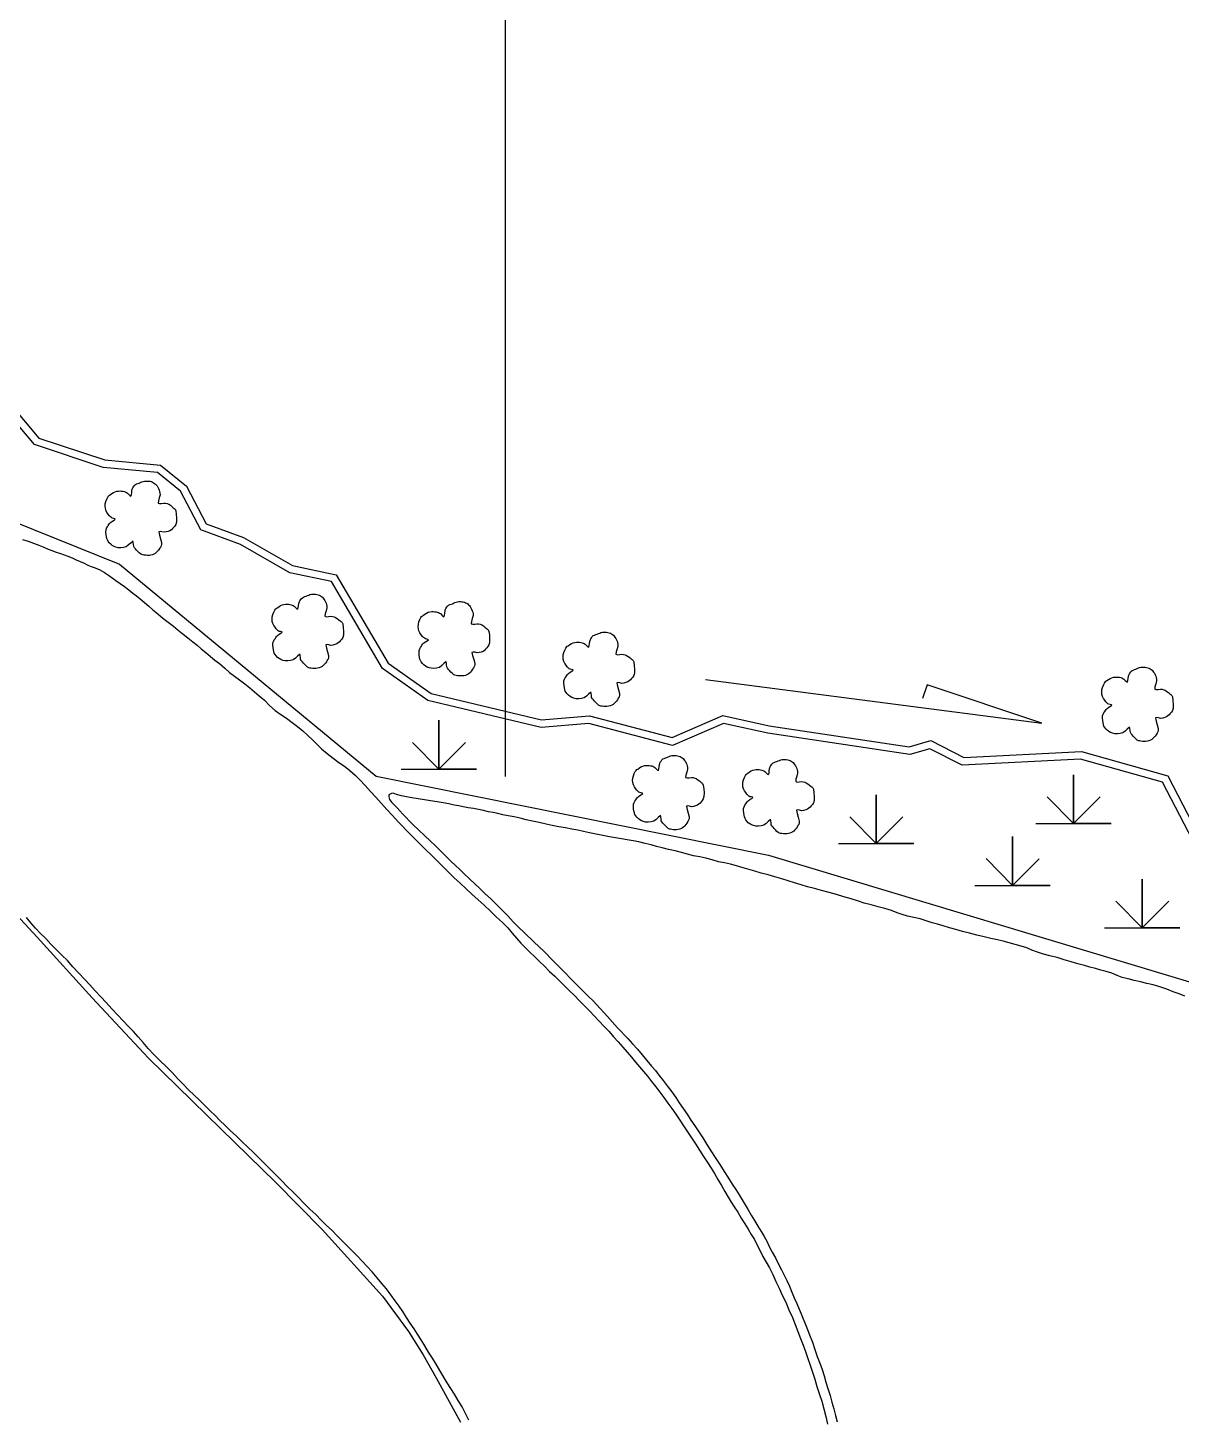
# Model space of a CAD drawing. Header units: millimetres. Extents: x 733975 to 738430, y 7821792 to 7824942.
# Drawn here: x 736810 to 737270, y 7823233 to 7823789 of the extents above; entities that cross this region are included whole.
import ezdxf

# ---------------------------------------------------------------- set-up
doc = ezdxf.new("R2010")
doc.units = ezdxf.units.MM
doc.linetypes.add('CONTINUO', pattern=[0])
for name, color, linetype in [('0114001021', 1, 'Continuous'), ('0114001021037', 5, 'Continuous'), ('0114001021038', 5, 'Continuous'), ('0114001021047', 5, 'Continuous'), ("CURSOS_D'AGUA", 174, 'Continuous'), ('MALHA', 8, 'Continuous'), ('MARGEM', 5, 'Continuous'), ('MATO', 3, 'Continuous'), ('NÃO PLANTOU', 3, 'Continuous')]:
    doc.layers.add(name, color=color, linetype=linetype)

# ---------------------------------------------------------------- blocks, each defined once
blk = doc.blocks.new('Vegetação Brejo')
at = {"layer": 'MARGEM', "color": 54, "linetype": 'CONTINUO'}
for p, q in [((30072.76, 13774.94), (30072.76, 13797.29)), ((30072.76, 13797.29), (30072.76, 13774.94)), ((30072.76, 13774.94), (30060.66, 13787.2)), ((30060.66, 13787.2), (30072.76, 13774.94)), ((30072.76, 13774.94), (30084.95, 13787.15)), ((30084.95, 13787.15), (30072.76, 13774.94)), ((30055.5, 13774.94), (30072.76, 13774.94)), ((30072.76, 13774.94), (30090.02, 13774.94)), ((30090.02, 13774.94), (30072.76, 13774.94)), ((30072.76, 13774.94), (30072.76, 13774.94))]:
    blk.add_line(p, q, dxfattribs=at)

msp = doc.modelspace()

# ---------------------------------------------------------------- linework, layer by layer
at = {"layer": '0114001021', "ltscale": 80}
msp.add_lwpolyline([(736802.96, 7823592.25), (736846.1, 7823574.75), (736948.61, 7823490.27), (737105.1, 7823458.76), (737278.42, 7823406.66), (737285.74, 7823396.52), (737289.27, 7823392.26), (737290.88, 7823390.11), (737292.46, 7823387.84), (737293.88, 7823385.34), (737294.02, 7823385.05), (737302.56, 7823373.21), (737329.42, 7823311.86), (737343.58, 7823264.31), (737352.68, 7823214.62)], dxfattribs=at)
at = {"layer": '0114001021037'}
for points in [[(736807.52, 7823584.67), (736809.76, 7823583.95), (736811.79, 7823583.17), (736813.98, 7823582.32), (736815.95, 7823581.52), (736817.71, 7823580.82), (736819.18, 7823580.23), (736820.94, 7823579.59), (736822.56, 7823579.04), (736824.05, 7823578.51), (736825.57, 7823577.94), (736827.23, 7823577.28), (736828.92, 7823576.51), (736830.43, 7823575.86), (736832.03, 7823575.15), (736833.52, 7823574.45), (736834.9, 7823573.85), (736836.5, 7823573.28), (736838.29, 7823572.48), (736840.12, 7823571.45), (736841.77, 7823570.42), (736843.26, 7823569.39), (736844.75, 7823568.32), (736846.43, 7823567.13), (736848.11, 7823565.88), (736849.86, 7823564.55), (736851.47, 7823563.23), (736852.89, 7823562.16), (736854.41, 7823560.97), (736856.12, 7823559.55), (736857.88, 7823557.99), (736859.52, 7823556.59), (736861.39, 7823555.02), (736863.48, 7823553.29), (736865.62, 7823551.68), (736867.66, 7823550.04), (736869.59, 7823548.47), (736871.56, 7823546.94), (736873.48, 7823545.37), (736875.44, 7823543.89), (736877.13, 7823542.45), (736878.8, 7823541.03), (736880.57, 7823539.54), (736882.49, 7823537.93), (736884.21, 7823536.57), (736886.04, 7823535.16), (736888.12, 7823533.37), (736890.09, 7823531.61), (736892, 7823530.15), (736894, 7823528.73), (736896.11, 7823527.15), (736898.18, 7823525.47), (736900.04, 7823523.9), (736901.92, 7823522.33), (736903.95, 7823520.52), (736906.02, 7823518.48), (736908.23, 7823516.49), (736910.52, 7823514.86), (736912.82, 7823513.34), (736915.07, 7823511.71), (736917.21, 7823510.05), (736919.26, 7823508.29), (736921.24, 7823506.47), (736923.11, 7823504.72), (736924.87, 7823502.97), (736926.78, 7823501.17), (736928.98, 7823499.24), (736931.41, 7823497.42), (736933.72, 7823495.76), (736935.89, 7823494.23), (736938.07, 7823492.54), (736940.16, 7823490.66), (736942.09, 7823488.78), (736944.19, 7823486.57), (736946.25, 7823484.22), (736948.4, 7823481.84), (736952.76, 7823476.99), (736955.03, 7823474.52), (736957.29, 7823472.03), (736962.11, 7823467.2), (736966.91, 7823462.37), (736972.12, 7823457.3), (736974.75, 7823454.69), (736977.31, 7823452.16), (736979.73, 7823449.79), (736982.07, 7823447.55), (736984.4, 7823445.43), (736986.77, 7823443.2), (736989.22, 7823441.01), (736991.72, 7823438.77), (736994.13, 7823436.4), (736996.52, 7823434.1), (736998.91, 7823431.93), (737001.13, 7823429.81), (737002.88, 7823427.63), (737004.54, 7823425.66), (737006.33, 7823423.71), (737008.17, 7823421.87), (737009.94, 7823420.08), (737011.81, 7823418.22), (737013.67, 7823416.39), (737015.69, 7823414.47), (737017.78, 7823412.43), (737019.8, 7823410.48), (737021.73, 7823408.61), (737023.74, 7823406.69), (737025.66, 7823404.71), (737027.65, 7823402.75), (737029.59, 7823400.81), (737031.58, 7823398.81), (737033.62, 7823396.74), (737035.59, 7823394.67), (737037.55, 7823392.59), (737039.54, 7823390.51), (737041.49, 7823388.44), (737043.3, 7823386.34), (737045.13, 7823384.28), (737046.93, 7823382.24), (737048.73, 7823380.23), (737050.42, 7823378.17), (737052.02, 7823376.23), (737053.58, 7823374.39), (737055.2, 7823372.54), (737056.84, 7823370.59), (737058.47, 7823368.48), (737060.1, 7823366.34), (737061.7, 7823364.3), (737063.36, 7823362.14), (737064.92, 7823359.93), (737066.48, 7823357.71), (737068.09, 7823355.45), (737069.7, 7823353.14), (737071.25, 7823350.78), (737072.82, 7823348.46), (737074.43, 7823346.07), (737076.03, 7823343.64), (737077.63, 7823341.09), (737079.22, 7823338.59), (737080.78, 7823336.21), (737082.19, 7823334.01), (737083.56, 7823331.8), (737084.92, 7823329.44), (737086.34, 7823327.06), (737087.74, 7823324.69), (737089.07, 7823322.4), (737090.19, 7823320.43), (737091.46, 7823318.51), (737092.82, 7823316.38), (737094.22, 7823314.08), (737095.6, 7823311.82), (737096.93, 7823309.6), (737098.25, 7823307.52), (737099.46, 7823305.45), (737100.6, 7823303.28), (737101.72, 7823301.04), (737102.88, 7823298.73), (737104.18, 7823296.5), (737105.46, 7823294.17), (737106.82, 7823291.61), (737108.09, 7823288.82), (737109.32, 7823286.08), (737110.59, 7823283.38), (737111.96, 7823280.51), (737113.27, 7823277.41), (737114.62, 7823274.4), (737115.75, 7823271.56), (737116.84, 7823268.83), (737117.91, 7823266.08), (737118.93, 7823263.43), (737119.88, 7823260.83), (737120.84, 7823258.12), (737121.75, 7823255.4), (737122.7, 7823252.66), (737123.58, 7823249.78), (737124.45, 7823246.92), (737125.37, 7823244.08), (737126.33, 7823241.1), (737127.2, 7823238.03), (737127.94, 7823234.94), (737128.63, 7823231.86)], [(736985.49, 7823233.46), (736984.15, 7823236.14), (736982.84, 7823238.77), (736981.32, 7823241.33), (736979.78, 7823243.78), (736978.37, 7823246.1), (736976.95, 7823248.4), (736973.98, 7823253.28), (736972.49, 7823255.8), (736971.03, 7823258.16), (736969.5, 7823260.53), (736967.93, 7823263.08), (736966.46, 7823265.55), (736965.11, 7823267.74), (736963.69, 7823269.91), (736962.17, 7823272.17), (736960.71, 7823274.43), (736959.19, 7823276.75), (736957.72, 7823278.91), (736956.15, 7823281.09), (736954.42, 7823283.45), (736952.64, 7823285.78), (736950.89, 7823288.03), (736948.96, 7823290.25), (736946.92, 7823292.57), (736944.91, 7823294.76), (736942.96, 7823296.91), (736940.97, 7823299), (736938.99, 7823301.02), (736937.05, 7823303.05), (736935.05, 7823305.04), (736933, 7823307.01), (736930.95, 7823309.05), (736928.79, 7823311.13), (736926.62, 7823313.26), (736924.46, 7823315.45), (736922.15, 7823317.66), (736919.75, 7823320.05), (736917.45, 7823322.35), (736915.26, 7823324.54), (736913.1, 7823326.71), (736910.91, 7823328.93), (736908.65, 7823331.17), (736906.39, 7823333.4), (736904.13, 7823335.62), (736901.87, 7823337.9), (736899.61, 7823340.21), (736897.28, 7823342.45), (736894.96, 7823344.62), (736892.69, 7823346.82), (736890.48, 7823348.85), (736888.3, 7823350.96), (736886.22, 7823353.01), (736884.29, 7823354.93), (736882.33, 7823356.87), (736880.25, 7823358.93), (736878.1, 7823361.05), (736875.92, 7823363.13), (736873.73, 7823365.24), (736871.54, 7823367.43), (736869.35, 7823369.74), (736867.16, 7823372.16), (736864.82, 7823374.46), (736862.33, 7823376.82), (736859.9, 7823379.25), (736857.61, 7823381.74), (736855.54, 7823384.11), (736853.63, 7823386.34), (736851.72, 7823388.45), (736849.71, 7823390.47), (736847.59, 7823392.73), (736845.4, 7823395.12), (736843.15, 7823397.55), (736840.85, 7823399.97), (736838.66, 7823402.34), (736836.51, 7823404.68), (736834.38, 7823407), (736832.19, 7823409.37), (736829.91, 7823411.76), (736827.57, 7823414.21), (736825.4, 7823416.71), (736823.19, 7823418.92), (736820.99, 7823421.08), (736818.81, 7823423.27), (736816.8, 7823425.5), (736814.7, 7823427.55), (736812.59, 7823429.72), (736810.79, 7823431.81), (736809, 7823433.87)]]:
    msp.add_lwpolyline(points, dxfattribs=at)
at = {"layer": '0114001021038'}
msp.add_lwpolyline([(737271.24, 7823402.52), (737268.92, 7823403.44), (737266.61, 7823404.31), (737264.02, 7823405.27), (737261.27, 7823406.2), (737258.54, 7823407.03), (737256.04, 7823407.63), (737253.46, 7823408.24), (737250.97, 7823408.85), (737248.61, 7823409.4), (737246.21, 7823409.99), (737244.16, 7823410.74), (737242.1, 7823411.67), (737239.88, 7823412.36), (737237.7, 7823412.96), (737235.51, 7823413.56), (737233.33, 7823414.14), (737231.19, 7823414.75), (737228.58, 7823415.4), (737225.83, 7823416.23), (737223.02, 7823417.02), (737220.24, 7823417.93), (737217.4, 7823418.67), (737214.77, 7823419.35), (737212.46, 7823420.1), (737210.23, 7823420.93), (737208.12, 7823421.76), (737205.93, 7823422.44), (737203.58, 7823423.12), (737201.07, 7823423.82), (737198.72, 7823424.42), (737196.41, 7823424.99), (737193.87, 7823425.59), (737191.13, 7823426.14), (737188.2, 7823426.81), (737185.32, 7823427.6), (737182.54, 7823428.32), (737179.87, 7823429.09), (737177.26, 7823429.85), (737174.8, 7823430.62), (737172.52, 7823431.25), (737170.39, 7823431.84), (737168, 7823432.57), (737165.56, 7823433.32), (737163.11, 7823433.94), (737160.59, 7823434.46), (737158.42, 7823435.05), (737156.43, 7823435.79), (737154.11, 7823436.69), (737151.5, 7823437.45), (737148.8, 7823438.22), (737146.04, 7823438.98), (737143.33, 7823439.65), (737141.04, 7823440.45), (737138.05, 7823441.35), (737135.1, 7823442.19), (737132.27, 7823443.09), (737129.32, 7823443.93), (737126.3, 7823444.73), (737123.42, 7823445.46), (737120.71, 7823446.19), (737118.07, 7823446.96), (737115.45, 7823447.73), (737112.99, 7823448.49), (737110.4, 7823449.27), (737107.69, 7823450.11), (737104.95, 7823450.87), (737102.15, 7823451.61), (737099.63, 7823452.34), (737094.95, 7823453.71), (737092.39, 7823454.46), (737089.95, 7823455.18), (737087.59, 7823455.67), (737085.2, 7823456.15), (737082.63, 7823456.85), (737080.09, 7823457.53), (737077.64, 7823458.09), (737075.16, 7823458.56), (737072.72, 7823459.11), (737070.38, 7823459.8), (737067.91, 7823460.43), (737065.22, 7823461.08), (737062.64, 7823461.69), (737060.4, 7823462.28), (737058.29, 7823462.83), (737055.91, 7823463.47), (737053.36, 7823464.02), (737051.06, 7823464.49), (737048.76, 7823464.85), (737046.41, 7823465.25), (737044.1, 7823465.68), (737041.66, 7823466.14), (737039.03, 7823466.63), (737036.34, 7823467.13), (737033.73, 7823467.65), (737031.32, 7823468.18), (737029.02, 7823468.68), (737026.65, 7823469.14), (737024.12, 7823469.66), (737021.48, 7823470.13), (737018.84, 7823470.61), (737016.33, 7823471.16), (737013.63, 7823471.8), (737010.99, 7823472.37), (737008.43, 7823472.92), (737006.01, 7823473.48), (737003.63, 7823474.03), (737001.23, 7823474.46), (736999.07, 7823474.84), (736997.09, 7823475.32), (736995.2, 7823475.72), (736993.37, 7823476.08), (736991.43, 7823476.57), (736989.35, 7823476.97), (736987.39, 7823477.32), (736985.22, 7823477.68), (736983.27, 7823478.1), (736981.52, 7823478.41), (736979.69, 7823478.76), (736977.51, 7823479.19), (736975.29, 7823479.63), (736972.88, 7823480.05), (736970.29, 7823480.49), (736967.85, 7823480.86), (736965.36, 7823481.24), (736962.74, 7823481.69), (736960.66, 7823482), (736958.7, 7823482.36), (736956.71, 7823482.97), (736955.37, 7823483.45), (736954.7, 7823483.42), (736954.21, 7823483.14), (736953.61, 7823482.88), (736953.58, 7823482.01), (736953.93, 7823480.95), (736954.8, 7823479.76), (736955.82, 7823478.74), (736956.92, 7823477.59), (736958.02, 7823476.45), (736959.18, 7823475.18), (736960.51, 7823473.76), (736961.77, 7823472.44), (736963.23, 7823471.04), (736970.27, 7823464.41), (736972.26, 7823462.52), (736974.23, 7823460.46), (736978.34, 7823456.44), (736980.21, 7823454.62), (736981.9, 7823453.01), (736983.82, 7823451.22), (736985.81, 7823449.34), (736989.86, 7823445.42), (736992.02, 7823443.41), (736994.34, 7823441.29), (736996.52, 7823439.1), (737001.05, 7823434.52), (737003.29, 7823432.24), (737005.48, 7823429.97), (737007.64, 7823427.91), (737011.67, 7823424.03), (737015.4, 7823420.48), (737019.23, 7823416.6), (737023.01, 7823412.79), (737027.11, 7823408.58), (737031.23, 7823404.46), (737033.21, 7823402.52), (737035.21, 7823400.62), (737040.82, 7823394.49), (737044.9, 7823389.96), (737048.93, 7823385.61), (737050.9, 7823383.52), (737052.82, 7823381.37), (737054.76, 7823379.17), (737058.48, 7823374.67), (737059.97, 7823372.92), (737061.4, 7823371.02), (737063.06, 7823368.86), (737064.67, 7823366.75), (737066.51, 7823364.43), (737068.15, 7823362.15), (737069.46, 7823360.01), (737071, 7823357.79), (737072.6, 7823355.48), (737074.17, 7823353.16), (737075.76, 7823350.8), (737077.33, 7823348.39), (737078.91, 7823345.99), (737080.55, 7823343.4), (737082.15, 7823340.82), (737083.81, 7823338.21), (737085.63, 7823335.48), (737087.44, 7823332.65), (737089.11, 7823329.96), (737090.66, 7823327.61), (737092.04, 7823325.4), (737093.38, 7823323.26), (737094.59, 7823321.27), (737095.73, 7823319.38), (737096.95, 7823317.35), (737098.19, 7823315.26), (737099.49, 7823313.07), (737100.85, 7823310.83), (737102.16, 7823308.66), (737103.32, 7823306.76), (737104.37, 7823304.9), (737105.38, 7823302.7), (737106.61, 7823300.48), (737107.9, 7823298.22), (737109.15, 7823295.68), (737110.34, 7823293.4), (737111.33, 7823291.34), (737112.42, 7823289.2), (737113.46, 7823286.89), (737114.38, 7823284.47), (737115.34, 7823282.21), (737116.41, 7823279.93), (737117.38, 7823277.75), (737118.11, 7823275.88), (737118.8, 7823274.17), (737119.56, 7823272.35), (737120.37, 7823270.23), (737121.42, 7823267.55), (737122.59, 7823264.64), (737123.62, 7823261.7), (737124.58, 7823258.89), (737125.59, 7823256.25), (737126.47, 7823253.61), (737127.32, 7823251.14), (737128.03, 7823248.69), (737128.77, 7823246.05), (737129.65, 7823243.36), (737130.42, 7823240.64), (737131.13, 7823237.97), (737131.81, 7823235.35), (737132.45, 7823232.76)], dxfattribs=at)
at = {"layer": '0114001021047'}
msp.add_lwpolyline([(736798.19, 7823442.3), (736813.25, 7823426.08), (736835.29, 7823401.82), (736857.78, 7823377.82), (736886.69, 7823349.55), (736908.46, 7823328.44), (736926.97, 7823309.48), (736951.09, 7823282.98), (736961.41, 7823268.77), (736967.31, 7823259.48), (736972.47, 7823250.39), (736982.21, 7823232.63)], dxfattribs=at)
at = {"layer": "CURSOS_D'AGUA", "color": 174, "linetype": 'Continuous'}
for points in [[(737276.18, 7823461.27), (737262.32, 7823487.89), (737229.61, 7823497.11), (737182.38, 7823494.62), (737169.52, 7823501.21), (737161.5, 7823498.86), (737104.88, 7823507.39), (737087.14, 7823511.31), (737066.86, 7823502.48), (737033.37, 7823511.29), (737014.34, 7823509.71), (736969.23, 7823520.45), (736951.03, 7823533.23), (736930.69, 7823567.84), (736914.12, 7823571.41), (736894.42, 7823582.65), (736878.63, 7823588.47), (736870.5, 7823603.96), (736861.37, 7823611.41), (736839.65, 7823613.38), (736812.24, 7823622.53), (736800.86, 7823636.03)], [(736802.43, 7823638.83), (736813.99, 7823625.11), (736840.27, 7823616.34), (736862.56, 7823614.32), (736872.88, 7823605.9), (736880.75, 7823590.89), (736895.69, 7823585.38), (736915.21, 7823574.25), (736932.61, 7823570.5), (736953.29, 7823535.31), (736970.49, 7823523.24), (737014.57, 7823512.74), (737033.64, 7823514.33), (737066.62, 7823505.65), (737086.83, 7823514.45), (737105.43, 7823510.35), (737161.29, 7823501.93), (737169.82, 7823504.43), (737183.03, 7823497.66), (737229.95, 7823500.14), (737264.39, 7823490.43), (737278.3, 7823463.71)]]:
    msp.add_lwpolyline(points, dxfattribs=at)
at = {"layer": "CURSOS_D'AGUA", "color": 174}
msp.add_lwpolyline([(737080.01, 7823528.8), (737214.13, 7823511.38), (737168.39, 7823526.65), (737166.61, 7823521.24)], dxfattribs=at)
at = {"layer": 'MALHA', "color": 8}
msp.add_lwpolyline([(737000, 7824791.84), (737000, 7823490.12)], dxfattribs=at)
at = {"layer": 'MATO', "color": 94, "linetype": 'CONTINUO'}
for points in [[(736851.42, 7823583.9, 0), (736850.64, 7823583.23, 0), (736849.79, 7823582.46, 0), (736848.86, 7823581.75, 0), (736847.77, 7823581.45, 0), (736846.67, 7823581.33, 0), (736845.61, 7823581.37, 0), (736844.75, 7823581.56, 0), (736843.98, 7823581.87, 0), (736843.29, 7823582.27, 0), (736842.65, 7823582.76, 0), (736842.1, 7823583.3, 0), (736841.65, 7823583.89, 0), (736841.34, 7823584.45, 0), (736841.12, 7823585.06, 0), (736840.97, 7823585.74, 0), (736840.82, 7823586.65, 0), (736840.75, 7823587.58, 0), (736840.78, 7823588.48, 0), (736841.01, 7823589.14, 0), (736841.32, 7823589.7, 0), (736841.67, 7823590.2, 0), (736841.93, 7823590.66, 0), (736842.23, 7823591.08, 0), (736842.61, 7823591.48, 0), (736843.32, 7823591.95, 0), (736844, 7823592.38, 0), (736844.48, 7823592.75, 0), (736844.27, 7823592.9, 0), (736843.83, 7823593.01, 0), (736843.29, 7823593.13, 0), (736842.9, 7823593.36, 0), (736842.52, 7823593.67, 0), (736842.11, 7823594.1, 0), (736841.61, 7823594.73, 0), (736841.13, 7823595.47, 0), (736840.73, 7823596.28, 0), (736840.51, 7823597.11, 0), (736840.43, 7823597.98, 0), (736840.48, 7823598.87, 0), (736840.73, 7823599.85, 0), (736841.08, 7823600.77, 0), (736841.48, 7823601.57, 0), (736841.78, 7823601.99, 0), (736842.12, 7823602.29, 0), (736842.53, 7823602.54, 0), (736843.1, 7823602.96, 0), (736843.75, 7823603.36, 0), (736844.44, 7823603.71, 0), (736845.12, 7823603.88, 0), (736845.79, 7823603.96, 0), (736846.44, 7823603.98, 0), (736847.02, 7823603.95, 0), (736847.55, 7823603.87, 0), (736848.05, 7823603.75, 0), (736848.48, 7823603.61, 0), (736848.9, 7823603.41, 0), (736849.31, 7823603.16, 0), (736849.82, 7823602.61, 0), (736850.29, 7823602.14, 0), (736850.7, 7823601.92, 0), (736850.91, 7823602.56, 0), (736851.03, 7823603.41, 0), (736851.12, 7823604.29, 0), (736851.21, 7823604.68, 0), (736851.32, 7823604.97, 0), (736851.47, 7823605.24, 0), (736851.75, 7823605.69, 0), (736852.1, 7823606.14, 0), (736852.51, 7823606.55, 0), (736853, 7823606.78, 0), (736853.52, 7823606.96, 0), (736854.06, 7823607.12, 0), (736854.55, 7823607.36, 0), (736855.05, 7823607.59, 0), (736855.57, 7823607.79, 0), (736856.13, 7823607.89, 0), (736856.69, 7823607.94, 0), (736857.26, 7823607.94, 0), (736857.82, 7823607.91, 0), (736858.36, 7823607.84, 0), (736858.87, 7823607.71, 0), (736859.34, 7823607.53, 0), (736859.77, 7823607.3, 0), (736860.17, 7823607.03, 0), (736860.52, 7823606.73, 0), (736860.84, 7823606.38, 0), (736861.14, 7823605.98, 0), (736861.46, 7823605.47, 0), (736861.74, 7823604.91, 0), (736861.99, 7823604.31, 0), (736862.18, 7823603.77, 0), (736862.3, 7823603.16, 0), (736862.32, 7823602.44, 0), (736861.98, 7823601.26, 0), (736861.67, 7823600.1, 0), (736861.55, 7823599.13, 0), (736862.15, 7823598.95, 0), (736862.97, 7823599.01, 0), (736863.87, 7823599.16, 0), (736864.55, 7823599.09, 0), (736865.18, 7823598.94, 0), (736865.8, 7823598.7, 0), (736866.45, 7823598.27, 0), (736867.06, 7823597.77, 0), (736867.61, 7823597.26, 0), (736868.03, 7823597.03, 0), (736868.37, 7823596.69, 0), (736868.62, 7823596.11, 0), (736868.82, 7823594.68, 0), (736868.92, 7823593.08, 0), (736868.89, 7823591.54, 0), (736868.62, 7823590.67, 0), (736868.23, 7823590.01, 0), (736867.77, 7823589.5, 0), (736867.34, 7823588.97, 0), (736866.85, 7823588.51, 0), (736866.28, 7823588.14, 0), (736865.54, 7823587.84, 0), (736864.74, 7823587.63, 0), (736863.94, 7823587.51, 0), (736863.08, 7823587.74, 0), (736862.36, 7823587.87, 0), (736861.88, 7823587.69, 0), (736862.13, 7823586.42, 0), (736862.56, 7823584.91, 0), (736862.98, 7823583.42, 0), (736862.95, 7823582.66, 0), (736862.77, 7823582.09, 0), (736862.48, 7823581.61, 0), (736862.12, 7823580.99, 0), (736861.7, 7823580.4, 0), (736861.24, 7823579.87, 0), (736860.83, 7823579.44, 0), (736860.38, 7823579.08, 0), (736859.89, 7823578.79, 0), (736859.28, 7823578.56, 0), (736858.63, 7823578.4, 0), (736857.96, 7823578.31, 0), (736857.29, 7823578.3, 0), (736856.65, 7823578.34, 0), (736856.04, 7823578.43, 0), (736855.55, 7823578.49, 0), (736855.08, 7823578.61, 0), (736854.61, 7823578.84, 0), (736854.05, 7823579.31, 0), (736853.49, 7823579.86, 0), (736852.96, 7823580.45, 0), (736852.52, 7823580.91, 0), (736852.14, 7823581.38, 0), (736851.84, 7823581.91, 0), (736851.76, 7823582.71, 0), (736851.67, 7823583.48, 0), (736851.5, 7823584.12, 0)], [(736918.02, 7823538.79, 0), (736917.24, 7823538.12, 0), (736916.39, 7823537.35, 0), (736915.46, 7823536.64, 0), (736914.37, 7823536.34, 0), (736913.27, 7823536.22, 0), (736912.2, 7823536.27, 0), (736911.34, 7823536.45, 0), (736910.57, 7823536.76, 0), (736909.89, 7823537.17, 0), (736909.25, 7823537.65, 0), (736908.7, 7823538.19, 0), (736908.24, 7823538.78, 0), (736907.93, 7823539.34, 0), (736907.71, 7823539.95, 0), (736907.56, 7823540.63, 0), (736907.42, 7823541.54, 0), (736907.35, 7823542.48, 0), (736907.38, 7823543.37, 0), (736907.61, 7823544.03, 0), (736907.91, 7823544.6, 0), (736908.27, 7823545.09, 0), (736908.53, 7823545.55, 0), (736908.83, 7823545.97, 0), (736909.2, 7823546.37, 0), (736909.92, 7823546.84, 0), (736910.59, 7823547.27, 0), (736911.07, 7823547.64, 0), (736910.86, 7823547.79, 0), (736910.43, 7823547.9, 0), (736909.88, 7823548.02, 0), (736909.5, 7823548.25, 0), (736909.11, 7823548.56, 0), (736908.71, 7823548.99, 0), (736908.2, 7823549.62, 0), (736907.73, 7823550.36, 0), (736907.32, 7823551.17, 0), (736907.11, 7823552, 0), (736907.02, 7823552.87, 0), (736907.07, 7823553.76, 0), (736907.33, 7823554.74, 0), (736907.68, 7823555.67, 0), (736908.07, 7823556.46, 0), (736908.38, 7823556.88, 0), (736908.72, 7823557.18, 0), (736909.12, 7823557.43, 0), (736909.7, 7823557.85, 0), (736910.35, 7823558.26, 0), (736911.03, 7823558.6, 0), (736911.71, 7823558.77, 0), (736912.39, 7823558.85, 0), (736913.04, 7823558.87, 0), (736913.61, 7823558.84, 0), (736914.15, 7823558.76, 0), (736914.64, 7823558.64, 0), (736915.08, 7823558.5, 0), (736915.49, 7823558.31, 0), (736915.91, 7823558.05, 0), (736916.41, 7823557.5, 0), (736916.89, 7823557.03, 0), (736917.3, 7823556.81, 0), (736917.5, 7823557.45, 0), (736917.63, 7823558.3, 0), (736917.72, 7823559.18, 0), (736917.8, 7823559.57, 0), (736917.91, 7823559.86, 0), (736918.07, 7823560.13, 0), (736918.35, 7823560.58, 0), (736918.7, 7823561.03, 0), (736919.11, 7823561.44, 0), (736919.59, 7823561.67, 0), (736920.12, 7823561.85, 0), (736920.65, 7823562.01, 0), (736921.15, 7823562.25, 0), (736921.65, 7823562.48, 0), (736922.16, 7823562.68, 0), (736922.72, 7823562.78, 0), (736923.29, 7823562.83, 0), (736923.86, 7823562.84, 0), (736924.41, 7823562.81, 0), (736924.95, 7823562.73, 0), (736925.46, 7823562.61, 0), (736925.93, 7823562.42, 0), (736926.37, 7823562.19, 0), (736926.77, 7823561.92, 0), (736927.12, 7823561.62, 0), (736927.44, 7823561.28, 0), (736927.74, 7823560.87, 0), (736928.05, 7823560.36, 0), (736928.34, 7823559.8, 0), (736928.58, 7823559.2, 0), (736928.78, 7823558.66, 0), (736928.9, 7823558.06, 0), (736928.91, 7823557.34, 0), (736928.57, 7823556.15, 0), (736928.26, 7823554.99, 0), (736928.14, 7823554.02, 0), (736928.75, 7823553.85, 0), (736929.57, 7823553.91, 0), (736930.47, 7823554.05, 0), (736931.14, 7823553.98, 0), (736931.78, 7823553.83, 0), (736932.39, 7823553.59, 0), (736933.04, 7823553.16, 0), (736933.66, 7823552.66, 0), (736934.21, 7823552.15, 0), (736934.63, 7823551.92, 0), (736934.96, 7823551.59, 0), (736935.21, 7823551.01, 0), (736935.42, 7823549.57, 0), (736935.51, 7823547.97, 0), (736935.48, 7823546.44, 0), (736935.21, 7823545.56, 0), (736934.83, 7823544.91, 0), (736934.36, 7823544.39, 0), (736933.93, 7823543.86, 0), (736933.44, 7823543.4, 0), (736932.87, 7823543.03, 0), (736932.13, 7823542.73, 0), (736931.34, 7823542.52, 0), (736930.53, 7823542.4, 0), (736929.67, 7823542.63, 0), (736928.95, 7823542.76, 0), (736928.48, 7823542.58, 0), (736928.73, 7823541.31, 0), (736929.15, 7823539.81, 0), (736929.58, 7823538.32, 0), (736929.54, 7823537.55, 0), (736929.36, 7823536.98, 0), (736929.07, 7823536.5, 0), (736928.71, 7823535.88, 0), (736928.29, 7823535.3, 0), (736927.84, 7823534.76, 0), (736927.42, 7823534.33, 0), (736926.98, 7823533.97, 0), (736926.48, 7823533.68, 0), (736925.87, 7823533.45, 0), (736925.22, 7823533.3, 0), (736924.55, 7823533.21, 0), (736923.89, 7823533.19, 0), (736923.24, 7823533.24, 0), (736922.64, 7823533.32, 0), (736922.14, 7823533.38, 0), (736921.67, 7823533.5, 0), (736921.2, 7823533.73, 0), (736920.64, 7823534.2, 0), (736920.08, 7823534.76, 0), (736919.56, 7823535.34, 0), (736919.11, 7823535.8, 0), (736918.74, 7823536.28, 0), (736918.44, 7823536.8, 0), (736918.35, 7823537.6, 0), (736918.27, 7823538.37, 0), (736918.1, 7823539.01, 0)], [(736976.34, 7823535.8, 0), (736975.56, 7823535.13, 0), (736974.71, 7823534.37, 0), (736973.78, 7823533.65, 0), (736972.69, 7823533.36, 0), (736971.59, 7823533.24, 0), (736970.53, 7823533.28, 0), (736969.66, 7823533.47, 0), (736968.89, 7823533.77, 0), (736968.21, 7823534.18, 0), (736967.57, 7823534.66, 0), (736967.02, 7823535.21, 0), (736966.56, 7823535.8, 0), (736966.25, 7823536.35, 0), (736966.03, 7823536.96, 0), (736965.89, 7823537.65, 0), (736965.74, 7823538.55, 0), (736965.67, 7823539.49, 0), (736965.7, 7823540.38, 0), (736965.93, 7823541.04, 0), (736966.24, 7823541.61, 0), (736966.59, 7823542.11, 0), (736966.85, 7823542.56, 0), (736967.15, 7823542.98, 0), (736967.52, 7823543.38, 0), (736968.24, 7823543.85, 0), (736968.91, 7823544.29, 0), (736969.4, 7823544.65, 0), (736969.19, 7823544.81, 0), (736968.75, 7823544.92, 0), (736968.2, 7823545.03, 0), (736967.82, 7823545.26, 0), (736967.43, 7823545.58, 0), (736967.03, 7823546, 0), (736966.53, 7823546.64, 0), (736966.05, 7823547.37, 0), (736965.65, 7823548.18, 0), (736965.43, 7823549.02, 0), (736965.35, 7823549.88, 0), (736965.4, 7823550.78, 0), (736965.65, 7823551.76, 0), (736966, 7823552.68, 0), (736966.4, 7823553.48, 0), (736966.7, 7823553.9, 0), (736967.04, 7823554.2, 0), (736967.44, 7823554.44, 0), (736968.02, 7823554.87, 0), (736968.67, 7823555.27, 0), (736969.35, 7823555.61, 0), (736970.04, 7823555.78, 0), (736970.71, 7823555.87, 0), (736971.36, 7823555.88, 0), (736971.94, 7823555.85, 0), (736972.47, 7823555.77, 0), (736972.96, 7823555.65, 0), (736973.4, 7823555.51, 0), (736973.82, 7823555.32, 0), (736974.23, 7823555.07, 0), (736974.73, 7823554.51, 0), (736975.21, 7823554.05, 0), (736975.62, 7823553.82, 0), (736975.82, 7823554.46, 0), (736975.95, 7823555.31, 0), (736976.04, 7823556.2, 0), (736976.13, 7823556.58, 0), (736976.24, 7823556.87, 0), (736976.39, 7823557.14, 0), (736976.67, 7823557.59, 0), (736977.02, 7823558.05, 0), (736977.43, 7823558.46, 0), (736977.92, 7823558.69, 0), (736978.44, 7823558.87, 0), (736978.98, 7823559.02, 0), (736979.47, 7823559.27, 0), (736979.97, 7823559.5, 0), (736980.48, 7823559.69, 0), (736981.04, 7823559.8, 0), (736981.61, 7823559.85, 0), (736982.18, 7823559.85, 0), (736982.74, 7823559.82, 0), (736983.27, 7823559.74, 0), (736983.79, 7823559.62, 0), (736984.26, 7823559.44, 0), (736984.69, 7823559.21, 0), (736985.09, 7823558.93, 0), (736985.44, 7823558.64, 0), (736985.76, 7823558.29, 0), (736986.06, 7823557.88, 0), (736986.37, 7823557.37, 0), (736986.66, 7823556.81, 0), (736986.91, 7823556.21, 0), (736987.1, 7823555.67, 0), (736987.22, 7823555.07, 0), (736987.24, 7823554.35, 0), (736986.9, 7823553.17, 0), (736986.59, 7823552, 0), (736986.47, 7823551.03, 0), (736987.07, 7823550.86, 0), (736987.89, 7823550.92, 0), (736988.79, 7823551.07, 0), (736989.46, 7823550.99, 0), (736990.1, 7823550.84, 0), (736990.72, 7823550.6, 0), (736991.37, 7823550.17, 0), (736991.98, 7823549.68, 0), (736992.53, 7823549.17, 0), (736992.95, 7823548.94, 0), (736993.28, 7823548.6, 0), (736993.53, 7823548.02, 0), (736993.74, 7823546.58, 0), (736993.84, 7823544.99, 0), (736993.81, 7823543.45, 0), (736993.54, 7823542.58, 0), (736993.15, 7823541.92, 0), (736992.69, 7823541.4, 0), (736992.25, 7823540.87, 0), (736991.76, 7823540.42, 0), (736991.2, 7823540.04, 0), (736990.46, 7823539.75, 0), (736989.66, 7823539.54, 0), (736988.86, 7823539.42, 0), (736988, 7823539.65, 0), (736987.28, 7823539.77, 0), (736986.8, 7823539.6, 0), (736987.05, 7823538.33, 0), (736987.48, 7823536.82, 0), (736987.9, 7823535.33, 0), (736987.87, 7823534.57, 0), (736987.69, 7823533.99, 0), (736987.4, 7823533.51, 0), (736987.04, 7823532.89, 0), (736986.62, 7823532.31, 0), (736986.16, 7823531.77, 0), (736985.75, 7823531.34, 0), (736985.3, 7823530.98, 0), (736984.8, 7823530.69, 0), (736984.2, 7823530.47, 0), (736983.54, 7823530.31, 0), (736982.87, 7823530.22, 0), (736982.21, 7823530.21, 0), (736981.57, 7823530.25, 0), (736980.96, 7823530.33, 0), (736980.46, 7823530.39, 0), (736979.99, 7823530.52, 0), (736979.53, 7823530.74, 0), (736978.96, 7823531.21, 0), (736978.41, 7823531.77, 0), (736977.88, 7823532.36, 0), (736977.44, 7823532.81, 0), (736977.06, 7823533.29, 0), (736976.76, 7823533.81, 0), (736976.68, 7823534.61, 0), (736976.59, 7823535.39, 0), (736976.42, 7823536.02, 0)], [(737034.12, 7823523.65, 0), (737033.34, 7823522.98, 0), (737032.49, 7823522.22, 0), (737031.56, 7823521.5, 0), (737030.47, 7823521.21, 0), (737029.37, 7823521.09, 0), (737028.31, 7823521.13, 0), (737027.44, 7823521.31, 0), (737026.67, 7823521.62, 0), (737025.99, 7823522.03, 0), (737025.35, 7823522.51, 0), (737024.8, 7823523.06, 0), (737024.34, 7823523.64, 0), (737024.03, 7823524.2, 0), (737023.81, 7823524.81, 0), (737023.67, 7823525.5, 0), (737023.52, 7823526.4, 0), (737023.45, 7823527.34, 0), (737023.48, 7823528.23, 0), (737023.71, 7823528.89, 0), (737024.02, 7823529.46, 0), (737024.37, 7823529.96, 0), (737024.63, 7823530.41, 0), (737024.93, 7823530.83, 0), (737025.3, 7823531.23, 0), (737026.02, 7823531.7, 0), (737026.69, 7823532.14, 0), (737027.18, 7823532.5, 0), (737026.97, 7823532.66, 0), (737026.53, 7823532.76, 0), (737025.98, 7823532.88, 0), (737025.6, 7823533.11, 0), (737025.21, 7823533.43, 0), (737024.81, 7823533.85, 0), (737024.31, 7823534.49, 0), (737023.83, 7823535.22, 0), (737023.43, 7823536.03, 0), (737023.21, 7823536.87, 0), (737023.13, 7823537.73, 0), (737023.18, 7823538.63, 0), (737023.43, 7823539.6, 0), (737023.78, 7823540.53, 0), (737024.18, 7823541.33, 0), (737024.48, 7823541.75, 0), (737024.82, 7823542.04, 0), (737025.22, 7823542.29, 0), (737025.8, 7823542.72, 0), (737026.45, 7823543.12, 0), (737027.13, 7823543.46, 0), (737027.82, 7823543.63, 0), (737028.49, 7823543.72, 0), (737029.14, 7823543.73, 0), (737029.72, 7823543.7, 0), (737030.25, 7823543.62, 0), (737030.74, 7823543.5, 0), (737031.18, 7823543.36, 0), (737031.6, 7823543.17, 0), (737032.01, 7823542.91, 0), (737032.51, 7823542.36, 0), (737032.99, 7823541.9, 0), (737033.4, 7823541.67, 0), (737033.6, 7823542.31, 0), (737033.73, 7823543.16, 0), (737033.82, 7823544.04, 0), (737033.91, 7823544.43, 0), (737034.02, 7823544.72, 0), (737034.17, 7823544.99, 0), (737034.45, 7823545.44, 0), (737034.8, 7823545.9, 0), (737035.21, 7823546.31, 0), (737035.7, 7823546.54, 0), (737036.22, 7823546.71, 0), (737036.76, 7823546.87, 0), (737037.25, 7823547.12, 0), (737037.75, 7823547.35, 0), (737038.26, 7823547.54, 0), (737038.82, 7823547.65, 0), (737039.39, 7823547.7, 0), (737039.96, 7823547.7, 0), (737040.52, 7823547.67, 0), (737041.05, 7823547.59, 0), (737041.57, 7823547.47, 0), (737042.04, 7823547.29, 0), (737042.47, 7823547.05, 0), (737042.87, 7823546.78, 0), (737043.22, 7823546.48, 0), (737043.54, 7823546.14, 0), (737043.84, 7823545.73, 0), (737044.15, 7823545.22, 0), (737044.44, 7823544.66, 0), (737044.69, 7823544.06, 0), (737044.88, 7823543.52, 0), (737045, 7823542.92, 0), (737045.02, 7823542.2, 0), (737044.68, 7823541.02, 0), (737044.37, 7823539.85, 0), (737044.25, 7823538.88, 0), (737044.85, 7823538.71, 0), (737045.67, 7823538.77, 0), (737046.57, 7823538.92, 0), (737047.24, 7823538.84, 0), (737047.88, 7823538.69, 0), (737048.5, 7823538.45, 0), (737049.15, 7823538.02, 0), (737049.76, 7823537.53, 0), (737050.31, 7823537.02, 0), (737050.73, 7823536.78, 0), (737051.06, 7823536.45, 0), (737051.31, 7823535.87, 0), (737051.52, 7823534.43, 0), (737051.62, 7823532.83, 0), (737051.59, 7823531.3, 0), (737051.32, 7823530.43, 0), (737050.93, 7823529.77, 0), (737050.47, 7823529.25, 0), (737050.03, 7823528.72, 0), (737049.54, 7823528.27, 0), (737048.98, 7823527.89, 0), (737048.24, 7823527.6, 0), (737047.44, 7823527.39, 0), (737046.63, 7823527.26, 0), (737045.78, 7823527.49, 0), (737045.06, 7823527.62, 0), (737044.58, 7823527.45, 0), (737044.83, 7823526.18, 0), (737045.26, 7823524.67, 0), (737045.68, 7823523.18, 0), (737045.65, 7823522.42, 0), (737045.47, 7823521.84, 0), (737045.18, 7823521.36, 0), (737044.82, 7823520.74, 0), (737044.4, 7823520.16, 0), (737043.94, 7823519.62, 0), (737043.53, 7823519.19, 0), (737043.08, 7823518.83, 0), (737042.58, 7823518.54, 0), (737041.98, 7823518.32, 0), (737041.32, 7823518.16, 0), (737040.65, 7823518.07, 0), (737039.99, 7823518.06, 0), (737039.35, 7823518.1, 0), (737038.74, 7823518.18, 0), (737038.24, 7823518.24, 0), (737037.77, 7823518.37, 0), (737037.31, 7823518.59, 0), (737036.74, 7823519.06, 0), (737036.19, 7823519.62, 0), (737035.66, 7823520.21, 0), (737035.22, 7823520.66, 0), (737034.84, 7823521.14, 0), (737034.54, 7823521.66, 0), (737034.46, 7823522.46, 0), (737034.37, 7823523.24, 0), (737034.2, 7823523.87, 0)], [(737249.05, 7823509.71, 0), (737248.27, 7823509.04, 0), (737247.42, 7823508.27, 0), (737246.49, 7823507.56, 0), (737245.4, 7823507.26, 0), (737244.3, 7823507.14, 0), (737243.24, 7823507.19, 0), (737242.37, 7823507.37, 0), (737241.6, 7823507.68, 0), (737240.92, 7823508.09, 0), (737240.28, 7823508.57, 0), (737239.73, 7823509.11, 0), (737239.27, 7823509.7, 0), (737238.96, 7823510.26, 0), (737238.74, 7823510.87, 0), (737238.6, 7823511.55, 0), (737238.45, 7823512.46, 0), (737238.38, 7823513.4, 0), (737238.41, 7823514.29, 0), (737238.64, 7823514.95, 0), (737238.95, 7823515.52, 0), (737239.3, 7823516.01, 0), (737239.56, 7823516.47, 0), (737239.86, 7823516.89, 0), (737240.23, 7823517.29, 0), (737240.95, 7823517.76, 0), (737241.62, 7823518.19, 0), (737242.11, 7823518.56, 0), (737241.9, 7823518.71, 0), (737241.46, 7823518.82, 0), (737240.91, 7823518.94, 0), (737240.53, 7823519.17, 0), (737240.14, 7823519.48, 0), (737239.74, 7823519.91, 0), (737239.24, 7823520.54, 0), (737238.76, 7823521.28, 0), (737238.36, 7823522.09, 0), (737238.14, 7823522.92, 0), (737238.06, 7823523.79, 0), (737238.11, 7823524.68, 0), (737238.36, 7823525.66, 0), (737238.71, 7823526.58, 0), (737239.1, 7823527.38, 0), (737239.41, 7823527.8, 0), (737239.75, 7823528.1, 0), (737240.15, 7823528.35, 0), (737240.73, 7823528.77, 0), (737241.38, 7823529.18, 0), (737242.06, 7823529.52, 0), (737242.75, 7823529.69, 0), (737243.42, 7823529.77, 0), (737244.07, 7823529.79, 0), (737244.65, 7823529.76, 0), (737245.18, 7823529.68, 0), (737245.67, 7823529.56, 0), (737246.11, 7823529.42, 0), (737246.53, 7823529.23, 0), (737246.94, 7823528.97, 0), (737247.44, 7823528.42, 0), (737247.92, 7823527.95, 0), (737248.33, 7823527.73, 0), (737248.53, 7823528.37, 0), (737248.66, 7823529.22, 0), (737248.75, 7823530.1, 0), (737248.84, 7823530.49, 0), (737248.94, 7823530.78, 0), (737249.1, 7823531.05, 0), (737249.38, 7823531.5, 0), (737249.73, 7823531.95, 0), (737250.14, 7823532.36, 0), (737250.63, 7823532.59, 0), (737251.15, 7823532.77, 0), (737251.69, 7823532.93, 0), (737252.18, 7823533.17, 0), (737252.68, 7823533.4, 0), (737253.19, 7823533.6, 0), (737253.75, 7823533.7, 0), (737254.32, 7823533.75, 0), (737254.89, 7823533.76, 0), (737255.45, 7823533.73, 0), (737255.98, 7823533.65, 0), (737256.49, 7823533.53, 0), (737256.97, 7823533.34, 0), (737257.4, 7823533.11, 0), (737257.8, 7823532.84, 0), (737258.15, 7823532.54, 0), (737258.47, 7823532.2, 0), (737258.77, 7823531.79, 0), (737259.08, 7823531.28, 0), (737259.37, 7823530.72, 0), (737259.62, 7823530.12, 0), (737259.81, 7823529.58, 0), (737259.93, 7823528.97, 0), (737259.95, 7823528.25, 0), (737259.61, 7823527.07, 0), (737259.3, 7823525.91, 0), (737259.18, 7823524.94, 0), (737259.78, 7823524.77, 0), (737260.6, 7823524.83, 0), (737261.5, 7823524.97, 0), (737262.17, 7823524.9, 0), (737262.81, 7823524.75, 0), (737263.43, 7823524.51, 0), (737264.08, 7823524.08, 0), (737264.69, 7823523.58, 0), (737265.24, 7823523.07, 0), (737265.66, 7823522.84, 0), (737265.99, 7823522.5, 0), (737266.24, 7823521.92, 0), (737266.45, 7823520.49, 0), (737266.55, 7823518.89, 0), (737266.52, 7823517.36, 0), (737266.25, 7823516.48, 0), (737265.86, 7823515.83, 0), (737265.4, 7823515.31, 0), (737264.96, 7823514.78, 0), (737264.47, 7823514.32, 0), (737263.91, 7823513.95, 0), (737263.17, 7823513.65, 0), (737262.37, 7823513.44, 0), (737261.56, 7823513.32, 0), (737260.71, 7823513.55, 0), (737259.99, 7823513.68, 0), (737259.51, 7823513.5, 0), (737259.76, 7823512.23, 0), (737260.19, 7823510.73, 0), (737260.61, 7823509.24, 0), (737260.58, 7823508.47, 0), (737260.4, 7823507.9, 0), (737260.11, 7823507.42, 0), (737259.75, 7823506.8, 0), (737259.33, 7823506.21, 0), (737258.87, 7823505.68, 0), (737258.45, 7823505.25, 0), (737258.01, 7823504.89, 0), (737257.51, 7823504.6, 0), (737256.9, 7823504.37, 0), (737256.25, 7823504.22, 0), (737255.58, 7823504.12, 0), (737254.92, 7823504.11, 0), (737254.28, 7823504.15, 0), (737253.67, 7823504.24, 0), (737253.17, 7823504.3, 0), (737252.7, 7823504.42, 0), (737252.23, 7823504.65, 0), (737251.67, 7823505.12, 0), (737251.12, 7823505.67, 0), (737250.59, 7823506.26, 0), (737250.15, 7823506.72, 0), (737249.77, 7823507.2, 0), (737249.47, 7823507.72, 0), (737249.39, 7823508.52, 0), (737249.3, 7823509.29, 0), (737249.13, 7823509.93, 0)], [(737061.89, 7823474.48, 0), (737061.11, 7823473.81, 0), (737060.26, 7823473.04, 0), (737059.33, 7823472.33, 0), (737058.24, 7823472.03, 0), (737057.14, 7823471.92, 0), (737056.08, 7823471.96, 0), (737055.21, 7823472.14, 0), (737054.44, 7823472.45, 0), (737053.76, 7823472.86, 0), (737053.12, 7823473.34, 0), (737052.57, 7823473.88, 0), (737052.11, 7823474.47, 0), (737051.8, 7823475.03, 0), (737051.58, 7823475.64, 0), (737051.43, 7823476.32, 0), (737051.29, 7823477.23, 0), (737051.22, 7823478.17, 0), (737051.25, 7823479.06, 0), (737051.48, 7823479.72, 0), (737051.79, 7823480.29, 0), (737052.14, 7823480.78, 0), (737052.4, 7823481.24, 0), (737052.7, 7823481.66, 0), (737053.07, 7823482.06, 0), (737053.79, 7823482.53, 0), (737054.46, 7823482.96, 0), (737054.95, 7823483.33, 0), (737054.74, 7823483.48, 0), (737054.3, 7823483.59, 0), (737053.75, 7823483.71, 0), (737053.37, 7823483.94, 0), (737052.98, 7823484.26, 0), (737052.58, 7823484.68, 0), (737052.07, 7823485.31, 0), (737051.6, 7823486.05, 0), (737051.2, 7823486.86, 0), (737050.98, 7823487.69, 0), (737050.9, 7823488.56, 0), (737050.95, 7823489.45, 0), (737051.2, 7823490.43, 0), (737051.55, 7823491.36, 0), (737051.94, 7823492.15, 0), (737052.25, 7823492.57, 0), (737052.59, 7823492.87, 0), (737052.99, 7823493.12, 0), (737053.57, 7823493.54, 0), (737054.22, 7823493.95, 0), (737054.9, 7823494.29, 0), (737055.59, 7823494.46, 0), (737056.26, 7823494.54, 0), (737056.91, 7823494.56, 0), (737057.48, 7823494.53, 0), (737058.02, 7823494.45, 0), (737058.51, 7823494.33, 0), (737058.95, 7823494.19, 0), (737059.37, 7823494, 0), (737059.78, 7823493.74, 0), (737060.28, 7823493.19, 0), (737060.76, 7823492.72, 0), (737061.17, 7823492.5, 0), (737061.37, 7823493.14, 0), (737061.5, 7823493.99, 0), (737061.59, 7823494.87, 0), (737061.68, 7823495.26, 0), (737061.78, 7823495.55, 0), (737061.94, 7823495.82, 0), (737062.22, 7823496.27, 0), (737062.57, 7823496.72, 0), (737062.98, 7823497.13, 0), (737063.47, 7823497.36, 0), (737063.99, 7823497.54, 0), (737064.53, 7823497.7, 0), (737065.02, 7823497.94, 0), (737065.52, 7823498.17, 0), (737066.03, 7823498.37, 0), (737066.59, 7823498.47, 0), (737067.16, 7823498.52, 0), (737067.73, 7823498.53, 0), (737068.29, 7823498.5, 0), (737068.82, 7823498.42, 0), (737069.33, 7823498.3, 0), (737069.8, 7823498.11, 0), (737070.24, 7823497.88, 0), (737070.64, 7823497.61, 0), (737070.99, 7823497.31, 0), (737071.31, 7823496.97, 0), (737071.61, 7823496.56, 0), (737071.92, 7823496.05, 0), (737072.21, 7823495.49, 0), (737072.45, 7823494.89, 0), (737072.65, 7823494.35, 0), (737072.77, 7823493.75, 0), (737072.79, 7823493.03, 0), (737072.45, 7823491.84, 0), (737072.14, 7823490.68, 0), (737072.02, 7823489.71, 0), (737072.62, 7823489.54, 0), (737073.44, 7823489.6, 0), (737074.34, 7823489.74, 0), (737075.01, 7823489.67, 0), (737075.65, 7823489.52, 0), (737076.26, 7823489.28, 0), (737076.92, 7823488.85, 0), (737077.53, 7823488.35, 0), (737078.08, 7823487.84, 0), (737078.5, 7823487.61, 0), (737078.83, 7823487.28, 0), (737079.08, 7823486.7, 0), (737079.29, 7823485.26, 0), (737079.39, 7823483.66, 0), (737079.36, 7823482.13, 0), (737079.09, 7823481.25, 0), (737078.7, 7823480.6, 0), (737078.23, 7823480.08, 0), (737077.8, 7823479.55, 0), (737077.31, 7823479.09, 0), (737076.75, 7823478.72, 0), (737076, 7823478.42, 0), (737075.21, 7823478.21, 0), (737074.4, 7823478.09, 0), (737073.55, 7823478.32, 0), (737072.83, 7823478.45, 0), (737072.35, 7823478.27, 0), (737072.6, 7823477, 0), (737073.02, 7823475.5, 0), (737073.45, 7823474.01, 0), (737073.41, 7823473.24, 0), (737073.24, 7823472.67, 0), (737072.94, 7823472.19, 0), (737072.58, 7823471.57, 0), (737072.17, 7823470.99, 0), (737071.71, 7823470.45, 0), (737071.29, 7823470.02, 0), (737070.85, 7823469.66, 0), (737070.35, 7823469.37, 0), (737069.74, 7823469.15, 0), (737069.09, 7823468.99, 0), (737068.42, 7823468.9, 0), (737067.76, 7823468.88, 0), (737067.12, 7823468.93, 0), (737066.51, 7823469.01, 0), (737066.01, 7823469.07, 0), (737065.54, 7823469.19, 0), (737065.07, 7823469.42, 0), (737064.51, 7823469.89, 0), (737063.96, 7823470.45, 0), (737063.43, 7823471.03, 0), (737062.99, 7823471.49, 0), (737062.61, 7823471.97, 0), (737062.31, 7823472.49, 0), (737062.23, 7823473.29, 0), (737062.14, 7823474.06, 0), (737061.97, 7823474.7, 0)], [(737105.81, 7823472.86, 0), (737105.03, 7823472.19, 0), (737104.18, 7823471.43, 0), (737103.25, 7823470.71, 0), (737102.16, 7823470.42, 0), (737101.06, 7823470.3, 0), (737100, 7823470.34, 0), (737099.14, 7823470.53, 0), (737098.37, 7823470.83, 0), (737097.68, 7823471.24, 0), (737097.04, 7823471.72, 0), (737096.49, 7823472.27, 0), (737096.04, 7823472.86, 0), (737095.73, 7823473.41, 0), (737095.51, 7823474.02, 0), (737095.36, 7823474.71, 0), (737095.21, 7823475.61, 0), (737095.14, 7823476.55, 0), (737095.17, 7823477.44, 0), (737095.4, 7823478.1, 0), (737095.71, 7823478.67, 0), (737096.06, 7823479.17, 0), (737096.32, 7823479.62, 0), (737096.62, 7823480.04, 0), (737097, 7823480.44, 0), (737097.71, 7823480.91, 0), (737098.39, 7823481.35, 0), (737098.87, 7823481.71, 0), (737098.66, 7823481.87, 0), (737098.22, 7823481.98, 0), (737097.68, 7823482.09, 0), (737097.29, 7823482.32, 0), (737096.91, 7823482.64, 0), (737096.5, 7823483.06, 0), (737096, 7823483.7, 0), (737095.52, 7823484.43, 0), (737095.12, 7823485.24, 0), (737094.9, 7823486.08, 0), (737094.82, 7823486.94, 0), (737094.87, 7823487.84, 0), (737095.12, 7823488.82, 0), (737095.47, 7823489.74, 0), (737095.87, 7823490.54, 0), (737096.17, 7823490.96, 0), (737096.51, 7823491.26, 0), (737096.92, 7823491.5, 0), (737097.49, 7823491.93, 0), (737098.14, 7823492.33, 0), (737098.83, 7823492.67, 0), (737099.51, 7823492.84, 0), (737100.18, 7823492.93, 0), (737100.83, 7823492.94, 0), (737101.41, 7823492.91, 0), (737101.94, 7823492.83, 0), (737102.44, 7823492.71, 0), (737102.87, 7823492.57, 0), (737103.29, 7823492.38, 0), (737103.7, 7823492.13, 0), (737104.21, 7823491.57, 0), (737104.68, 7823491.11, 0), (737105.09, 7823490.88, 0), (737105.3, 7823491.52, 0), (737105.42, 7823492.37, 0), (737105.51, 7823493.26, 0), (737105.6, 7823493.64, 0), (737105.71, 7823493.93, 0), (737105.86, 7823494.2, 0), (737106.14, 7823494.65, 0), (737106.49, 7823495.11, 0), (737106.9, 7823495.52, 0), (737107.39, 7823495.75, 0), (737107.91, 7823495.93, 0), (737108.45, 7823496.08, 0), (737108.94, 7823496.33, 0), (737109.44, 7823496.56, 0), (737109.96, 7823496.75, 0), (737110.52, 7823496.86, 0), (737111.08, 7823496.91, 0), (737111.65, 7823496.91, 0), (737112.21, 7823496.88, 0), (737112.75, 7823496.8, 0), (737113.26, 7823496.68, 0), (737113.73, 7823496.5, 0), (737114.16, 7823496.27, 0), (737114.56, 7823495.99, 0), (737114.91, 7823495.7, 0), (737115.23, 7823495.35, 0), (737115.53, 7823494.94, 0), (737115.85, 7823494.43, 0), (737116.13, 7823493.87, 0), (737116.38, 7823493.27, 0), (737116.58, 7823492.73, 0), (737116.69, 7823492.13, 0), (737116.71, 7823491.41, 0), (737116.37, 7823490.23, 0), (737116.06, 7823489.06, 0), (737115.94, 7823488.09, 0), (737116.54, 7823487.92, 0), (737117.36, 7823487.98, 0), (737118.26, 7823488.13, 0), (737118.94, 7823488.05, 0), (737119.57, 7823487.9, 0), (737120.19, 7823487.66, 0), (737120.84, 7823487.23, 0), (737121.45, 7823486.74, 0), (737122, 7823486.23, 0), (737122.42, 7823486, 0), (737122.76, 7823485.66, 0), (737123.01, 7823485.08, 0), (737123.21, 7823483.64, 0), (737123.31, 7823482.05, 0), (737123.28, 7823480.51, 0), (737123.01, 7823479.64, 0), (737122.62, 7823478.98, 0), (737122.16, 7823478.46, 0), (737121.73, 7823477.93, 0), (737121.24, 7823477.48, 0), (737120.67, 7823477.1, 0), (737119.93, 7823476.81, 0), (737119.13, 7823476.6, 0), (737118.33, 7823476.48, 0), (737117.47, 7823476.71, 0), (737116.75, 7823476.83, 0), (737116.27, 7823476.66, 0), (737116.52, 7823475.39, 0), (737116.95, 7823473.88, 0), (737117.37, 7823472.39, 0), (737117.34, 7823471.63, 0), (737117.16, 7823471.05, 0), (737116.87, 7823470.57, 0), (737116.51, 7823469.95, 0), (737116.09, 7823469.37, 0), (737115.63, 7823468.83, 0), (737115.22, 7823468.4, 0), (737114.77, 7823468.04, 0), (737114.28, 7823467.75, 0), (737113.67, 7823467.53, 0), (737113.02, 7823467.37, 0), (737112.35, 7823467.28, 0), (737111.68, 7823467.27, 0), (737111.04, 7823467.31, 0), (737110.43, 7823467.39, 0), (737109.94, 7823467.45, 0), (737109.47, 7823467.58, 0), (737109, 7823467.8, 0), (737108.44, 7823468.27, 0), (737107.88, 7823468.83, 0), (737107.35, 7823469.42, 0), (737106.91, 7823469.87, 0), (737106.53, 7823470.35, 0), (737106.23, 7823470.87, 0), (737106.15, 7823471.67, 0), (737106.06, 7823472.45, 0), (737105.89, 7823473.08, 0)]]:
    msp.add_polyline3d(points, dxfattribs=at)

# ---------------------------------------------------------------- block references
at = {"layer": 'NÃO PLANTOU', "xscale": 0.8703751379462578, "yscale": 0.8703751379462578, "zscale": 0.8703751379462578}
for p in [(710798.99, 7811503.72), (711052.21, 7811481.99), (710973.53, 7811474.04), (711027.87, 7811457.37), (711079.61, 7811440.43)]:
    msp.add_blockref('Vegetação Brejo', p, dxfattribs=at)

doc.saveas('drawing.dxf')
